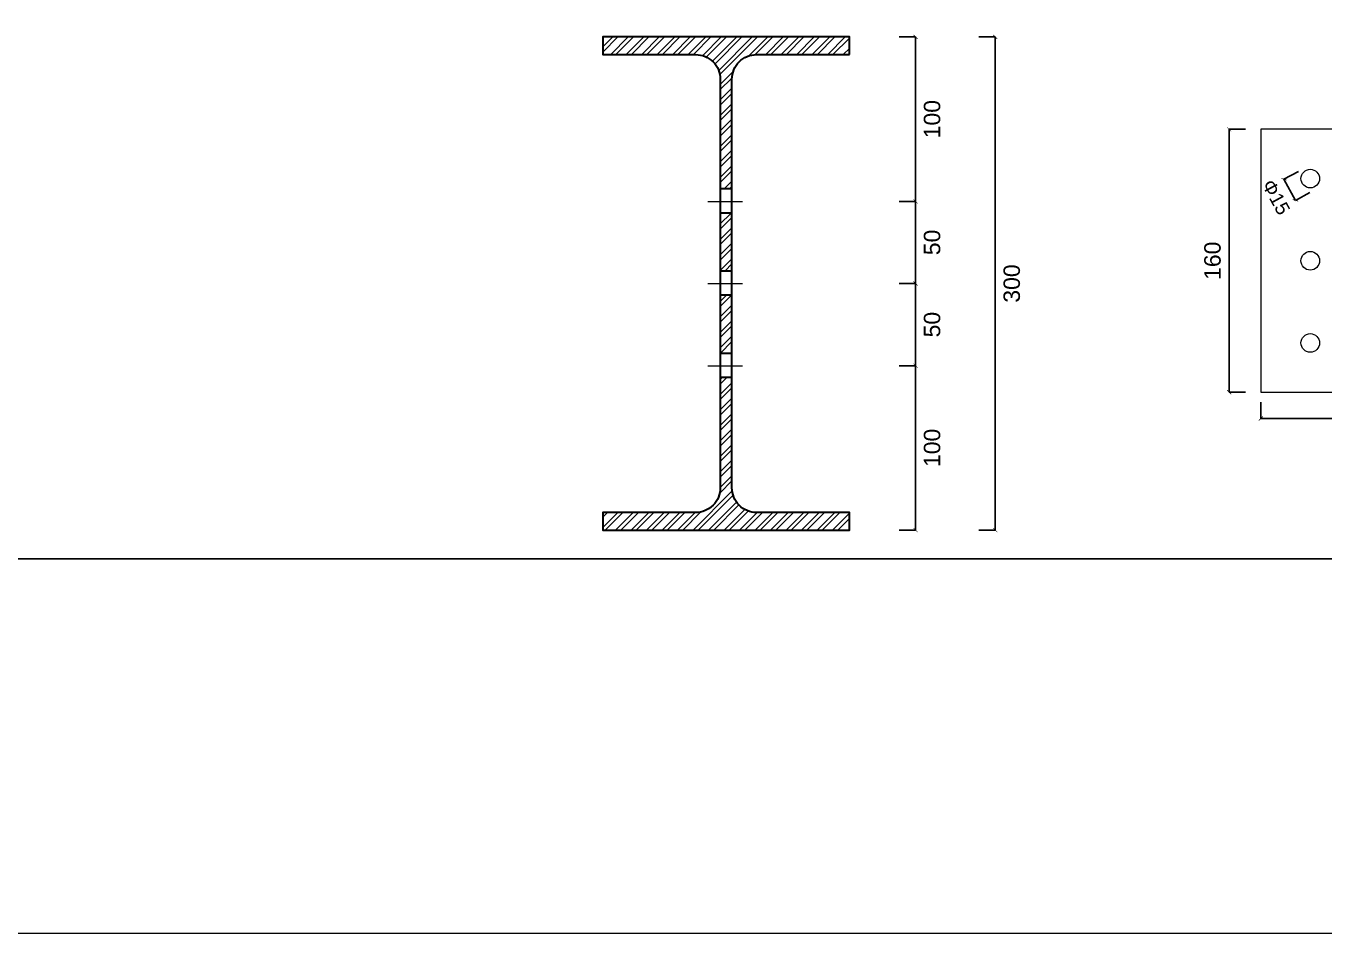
# Model space of a CAD drawing. Header units: millimetres. Extents: x 1415 to 3549, y 2194 to 4677.
# Drawn here: x 1782.641 to 1783.43, y 2311.981 to 2312.533 of the extents above; entities that cross this region are included whole.
import ezdxf

# ---------------------------------------------------------------- set-up
doc = ezdxf.new("R2010")
doc.units = ezdxf.units.MM
doc.linetypes.add('DASHDOT', pattern=[1, 0.5, -0.25, 0, -0.25])
doc.layers.get('0').update_dxf_attribs({"plot": 0})
for name, color, linetype, lineweight in [('giunti', 7, 'Continuous', 15), ('Layer3', 7, 'Continuous', 15), ('Layer4', 7, 'Continuous', 15), ('quote', 252, 'Continuous', 5), ('sezionato particolari', 7, 'Continuous', 30)]:
    doc.layers.add(name, color=color, linetype=linetype, lineweight=lineweight)
doc.layers.add('retini', color=7, linetype='DASHDOT', lineweight=9, true_color=0x636466)
doc.styles.get("Standard").update_dxf_attribs({"font": 'arial.ttf'})
doc.dimstyles.new('quote acciaio', dxfattribs={"dimtxt": 0.01, "dimasz": 0.0025, "dimexe": 0, "dimexo": 0, "dimgap": 0.005, "dimtad": 2, "dimdec": 0, "dimlfac": 1000, "dimzin": 0, "dimdsep": 46, "dimtxsty": 'Standard', "dimblk": 'ARCHTICK', "dimcen": 0, "dimclre": 252, "dimadec": 0, "dimazin": 0, "dimtfac": 1, "dimtdec": 0, "dimtofl": 0, "dimtmove": 0, "dimatfit": 3, "dimfxl": 0.01, "dimfxlon": 1, "dimtolj": 1, "dimtzin": 0, "dimarcsym": 0})

# ---------------------------------------------------------------- blocks, each defined once
blk = doc.blocks.new('_ArchTick')
at = {"color": 0, "linetype": 'ByBlock', "const_width": 0.15}
blk.add_lwpolyline([(-0.5, -0.5), (0.5, 0.5)], dxfattribs=at)
blk = doc.blocks.new('*D684')
at = {"layer": 'Defpoints', "color": 0, "transparency": 16777216}
for p in [(1783.14173, 2312.52667), (1783.14173, 2312.22667), (1783.23044, 2312.22667)]:
    blk.add_point(p, dxfattribs=at)
at = {"layer": 'quote', "color": 252, "lineweight": -2, "transparency": 16777216}
for p, q in [((1783.22044, 2312.52667), (1783.23044, 2312.52667)), ((1783.22044, 2312.22667), (1783.23044, 2312.22667))]:
    blk.add_line(p, q, dxfattribs=at)
at = {"layer": 'quote', "color": 0, "linetype": 'Continuous', "lineweight": -2, "transparency": 16777216}
blk.add_line((1783.23044, 2312.52667), (1783.23044, 2312.22667), dxfattribs=at)
at = {"layer": 'quote', "color": 0, "lineweight": -2, "transparency": 16777216, "xscale": 0.0025, "yscale": 0.0025, "zscale": 0.0025}
for p, rotation in [((1783.23044, 2312.52667), 90), ((1783.23044, 2312.22667), 270)]:
    blk.add_blockref('_ArchTick', p, dxfattribs=dict(at, rotation=rotation))
at = {"layer": 'quote', "color": 0, "transparency": 16777216, "insert": (1783.24055, 2312.37667), "char_height": 0.01, "attachment_point": 5, "rotation": 90}
blk.add_mtext('\\A1;300', dxfattribs=at)
blk = doc.blocks.new('*D685')
at = {"layer": 'Defpoints', "color": 0, "transparency": 16777216}
for p in [(1783.14673, 2312.52667), (1783.07663, 2312.42667), (1783.18197, 2312.42667)]:
    blk.add_point(p, dxfattribs=at)
at = {"layer": 'quote', "color": 252, "lineweight": -2, "transparency": 16777216}
for p, q in [((1783.17197, 2312.52667), (1783.18197, 2312.52667)), ((1783.17197, 2312.42667), (1783.18197, 2312.42667))]:
    blk.add_line(p, q, dxfattribs=at)
at = {"layer": 'quote', "color": 0, "linetype": 'Continuous', "lineweight": -2, "transparency": 16777216}
blk.add_line((1783.18197, 2312.52667), (1783.18197, 2312.42667), dxfattribs=at)
at = {"layer": 'quote', "color": 0, "lineweight": -2, "transparency": 16777216, "xscale": 0.0025, "yscale": 0.0025, "zscale": 0.0025}
for p, rotation in [((1783.18197, 2312.52667), 90), ((1783.18197, 2312.42667), 270)]:
    blk.add_blockref('_ArchTick', p, dxfattribs=dict(at, rotation=rotation))
at = {"layer": 'quote', "color": 0, "transparency": 16777216, "insert": (1783.19207, 2312.47667), "char_height": 0.01, "attachment_point": 5, "rotation": 90}
blk.add_mtext('\\A1;100', dxfattribs=at)
blk = doc.blocks.new('*D686')
at = {"layer": 'Defpoints', "color": 0, "transparency": 16777216}
for p in [(1783.07663, 2312.42667), (1783.07663, 2312.37667), (1783.18197, 2312.37667)]:
    blk.add_point(p, dxfattribs=at)
at = {"layer": 'quote', "color": 252, "lineweight": -2, "transparency": 16777216}
for p, q in [((1783.17197, 2312.42667), (1783.18197, 2312.42667)), ((1783.17197, 2312.37667), (1783.18197, 2312.37667))]:
    blk.add_line(p, q, dxfattribs=at)
at = {"layer": 'quote', "color": 0, "linetype": 'Continuous', "lineweight": -2, "transparency": 16777216}
blk.add_line((1783.18197, 2312.42667), (1783.18197, 2312.37667), dxfattribs=at)
at = {"layer": 'quote', "color": 0, "lineweight": -2, "transparency": 16777216, "xscale": 0.0025, "yscale": 0.0025, "zscale": 0.0025}
for p, rotation in [((1783.18197, 2312.42667), 90), ((1783.18197, 2312.37667), 270)]:
    blk.add_blockref('_ArchTick', p, dxfattribs=dict(at, rotation=rotation))
at = {"layer": 'quote', "color": 0, "transparency": 16777216, "insert": (1783.19207, 2312.40167), "char_height": 0.01, "attachment_point": 5, "rotation": 90}
blk.add_mtext('\\A1;50', dxfattribs=at)
blk = doc.blocks.new('*D687')
at = {"layer": 'Defpoints', "color": 0, "transparency": 16777216}
for p in [(1783.07663, 2312.37667), (1783.07663, 2312.32667), (1783.18197, 2312.32667)]:
    blk.add_point(p, dxfattribs=at)
at = {"layer": 'quote', "color": 252, "lineweight": -2, "transparency": 16777216}
for p, q in [((1783.17197, 2312.37667), (1783.18197, 2312.37667)), ((1783.17197, 2312.32667), (1783.18197, 2312.32667))]:
    blk.add_line(p, q, dxfattribs=at)
at = {"layer": 'quote', "color": 0, "linetype": 'Continuous', "lineweight": -2, "transparency": 16777216}
blk.add_line((1783.18197, 2312.37667), (1783.18197, 2312.32667), dxfattribs=at)
at = {"layer": 'quote', "color": 0, "lineweight": -2, "transparency": 16777216, "xscale": 0.0025, "yscale": 0.0025, "zscale": 0.0025}
for p, rotation in [((1783.18197, 2312.37667), 90), ((1783.18197, 2312.32667), 270)]:
    blk.add_blockref('_ArchTick', p, dxfattribs=dict(at, rotation=rotation))
at = {"layer": 'quote', "color": 0, "transparency": 16777216, "insert": (1783.19207, 2312.35167), "char_height": 0.01, "attachment_point": 5, "rotation": 90}
blk.add_mtext('\\A1;50', dxfattribs=at)
blk = doc.blocks.new('*D677')
at = {"layer": 'Defpoints', "color": 0, "transparency": 16777216}
for p in [(1783.07663, 2312.32667), (1783.14173, 2312.22667), (1783.18197, 2312.22667)]:
    blk.add_point(p, dxfattribs=at)
at = {"layer": 'quote', "color": 252, "lineweight": -2, "transparency": 16777216}
for p, q in [((1783.17197, 2312.32667), (1783.18197, 2312.32667)), ((1783.17197, 2312.22667), (1783.18197, 2312.22667))]:
    blk.add_line(p, q, dxfattribs=at)
at = {"layer": 'quote', "color": 0, "linetype": 'Continuous', "lineweight": -2, "transparency": 16777216}
blk.add_line((1783.18197, 2312.32667), (1783.18197, 2312.22667), dxfattribs=at)
at = {"layer": 'quote', "color": 0, "lineweight": -2, "transparency": 16777216, "xscale": 0.0025, "yscale": 0.0025, "zscale": 0.0025}
for p, rotation in [((1783.18197, 2312.32667), 90), ((1783.18197, 2312.22667), 270)]:
    blk.add_blockref('_ArchTick', p, dxfattribs=dict(at, rotation=rotation))
at = {"layer": 'quote', "color": 0, "transparency": 16777216, "insert": (1783.19207, 2312.27667), "char_height": 0.01, "attachment_point": 5, "rotation": 90}
blk.add_mtext('\\A1;100', dxfattribs=at)
blk = doc.blocks.new('*D695')
at = {"layer": 'Defpoints', "color": 0, "transparency": 16777216}
for p in [(1783.41859, 2312.44695), (1783.40607, 2312.44014), (1783.4256, 2312.43407)]:
    blk.add_point(p, dxfattribs=at)
at = {"layer": 'quote', "color": 252, "lineweight": -2, "transparency": 16777216}
for p, q in [((1783.41485, 2312.44492), (1783.40607, 2312.44014)), ((1783.42186, 2312.43204), (1783.41308, 2312.42726))]:
    blk.add_line(p, q, dxfattribs=at)
at = {"layer": 'quote', "color": 0, "linetype": 'Continuous', "lineweight": -2, "transparency": 16777216}
blk.add_line((1783.41308, 2312.42726), (1783.40607, 2312.44014), dxfattribs=at)
at = {"layer": 'quote', "color": 0, "lineweight": -2, "transparency": 16777216, "xscale": 0.0025, "yscale": 0.0025, "zscale": 0.0025}
for p, rotation in [((1783.40607, 2312.44014), 118.551505204819), ((1783.41308, 2312.42726), 298.551505204819)]:
    blk.add_blockref('_ArchTick', p, dxfattribs=dict(at, rotation=rotation))
at = {"layer": 'quote', "color": 0, "transparency": 16777216, "insert": (1783.40128, 2312.42919), "char_height": 0.01, "attachment_point": 5, "rotation": 298.55151}
blk.add_mtext('\\A1;{\\H0.83333x;Φ15}', dxfattribs=at)
blk = doc.blocks.new('*D700')
at = {"layer": 'Defpoints', "color": 0, "transparency": 16777216}
for p in [(1783.39203, 2312.31051), (1783.51209, 2312.31051), (1783.51209, 2312.29456)]:
    blk.add_point(p, dxfattribs=at)
at = {"layer": 'quote', "color": 252, "lineweight": -2, "transparency": 16777216}
for p, q in [((1783.39203, 2312.30456), (1783.39203, 2312.29456)), ((1783.51209, 2312.30456), (1783.51209, 2312.29456))]:
    blk.add_line(p, q, dxfattribs=at)
at = {"layer": 'quote', "color": 0, "linetype": 'Continuous', "lineweight": -2, "transparency": 16777216}
blk.add_line((1783.39203, 2312.29456), (1783.51209, 2312.29456), dxfattribs=at)
at = {"layer": 'quote', "color": 0, "lineweight": -2, "transparency": 16777216, "xscale": 0.0025, "yscale": 0.0025, "zscale": 0.0025, "rotation": 180}
blk.add_blockref('_ArchTick', (1783.39203, 2312.29456), dxfattribs=at)
at = {"layer": 'quote', "color": 0, "lineweight": -2, "transparency": 16777216, "xscale": 0.0025, "yscale": 0.0025, "zscale": 0.0025}
blk.add_blockref('_ArchTick', (1783.51209, 2312.29456), dxfattribs=at)
at = {"layer": 'quote', "color": 0, "transparency": 16777216, "insert": (1783.45206, 2312.28445), "char_height": 0.01, "attachment_point": 5}
blk.add_mtext('\\A1;120', dxfattribs=at)
blk = doc.blocks.new('*D701')
at = {"layer": 'Defpoints', "color": 0, "transparency": 16777216}
for p in [(1783.39203, 2312.47051), (1783.37276, 2312.31051), (1783.39203, 2312.31051)]:
    blk.add_point(p, dxfattribs=at)
at = {"layer": 'quote', "color": 252, "lineweight": -2, "transparency": 16777216}
for p, q in [((1783.38276, 2312.47051), (1783.37276, 2312.47051)), ((1783.38276, 2312.31051), (1783.37276, 2312.31051))]:
    blk.add_line(p, q, dxfattribs=at)
at = {"layer": 'quote', "color": 0, "linetype": 'Continuous', "lineweight": -2, "transparency": 16777216}
blk.add_line((1783.37276, 2312.47051), (1783.37276, 2312.31051), dxfattribs=at)
at = {"layer": 'quote', "color": 0, "lineweight": -2, "transparency": 16777216, "xscale": 0.0025, "yscale": 0.0025, "zscale": 0.0025}
for p, rotation in [((1783.37276, 2312.47051), 90), ((1783.37276, 2312.31051), 270)]:
    blk.add_blockref('_ArchTick', p, dxfattribs=dict(at, rotation=rotation))
at = {"layer": 'quote', "color": 0, "transparency": 16777216, "insert": (1783.36266, 2312.39051), "char_height": 0.01, "attachment_point": 5, "rotation": 90}
blk.add_mtext('\\A1;160', dxfattribs=at)

msp = doc.modelspace()

# ---------------------------------------------------------------- hatches: boundary and pattern name
at = {"layer": 'retini', "transparency": 33554687}
h = msp.add_hatch(dxfattribs=at)
h.set_pattern_fill('ANSI32', color=256, scale=0.0007)
h.set_pattern_definition([(45, (0, 0), (-0.004714634464, 0.004714634464), []), (45, (0.003143, 0), (-0.004714634464, 0.004714634464), [])])
edge = h.paths.add_edge_path()
edge.add_line((1783.04498, 2312.51597), (1782.99173, 2312.51597))
edge.add_line((1782.99173, 2312.51597), (1782.99173, 2312.52667))
edge.add_line((1782.99173, 2312.52667), (1783.06673, 2312.52667))
edge.add_line((1783.06673, 2312.52667), (1783.14173, 2312.52667))
edge.add_line((1783.14173, 2312.52667), (1783.14173, 2312.51597))
edge.add_line((1783.14173, 2312.51597), (1783.08848, 2312.51597))
edge.add_arc((1783.08587, 2312.50029), 0.0159, 440.55486, 551.30322)
edge.add_line((1783.07028, 2312.49717), (1783.07028, 2312.43419))
edge.add_line((1783.07028, 2312.43419), (1783.06318, 2312.43419))
edge.add_line((1783.06318, 2312.43419), (1783.06318, 2312.49717))
edge.add_arc((1783.04761, 2312.50031), 0.01588, 348.60668, 459.53524)
h.paths.add_polyline_path([(1783.07048, 2312.38419), (1783.06298, 2312.38419), (1783.06298, 2312.41953), (1783.07048, 2312.41953)])
h.paths.add_polyline_path([(1783.06298, 2312.36167), (1783.06298, 2312.36953), (1783.07048, 2312.36953), (1783.07048, 2312.36167), (1783.07048, 2312.33419), (1783.06298, 2312.33419)])
edge = h.paths.add_edge_path()
edge.add_line((1783.06298, 2312.31953), (1783.07048, 2312.31953))
edge.add_line((1783.07048, 2312.31953), (1783.07048, 2312.24993))
edge.add_arc((1783.08528, 2312.25237), 0.015, 189.36679, 270)
edge.add_line((1783.08528, 2312.23737), (1783.14173, 2312.23737))
edge.add_line((1783.14173, 2312.23737), (1783.14173, 2312.22667))
edge.add_line((1783.14173, 2312.22667), (1783.0669, 2312.22667))
edge.add_line((1783.0669, 2312.22667), (1782.99173, 2312.22667))
edge.add_line((1782.99173, 2312.22667), (1782.99173, 2312.23737))
edge.add_line((1782.99173, 2312.23737), (1783.04908, 2312.23737))
edge.add_arc((1783.04813, 2312.2524), 0.01506, 273.64504, 350.55076)
edge.add_line((1783.06298, 2312.24993), (1783.06298, 2312.31953))

# ---------------------------------------------------------------- linework, layer by layer
at = {"layer": 'giunti'}
msp.add_lwpolyline([(1783.39203, 2312.31051), (1783.51209, 2312.31051), (1783.51209, 2312.47051), (1783.39203, 2312.47051), (1783.39203, 2312.31051)], dxfattribs=at)
for centre in [(1783.42209, 2312.44051), (1783.42209, 2312.39051), (1783.42209, 2312.34051)]:
    msp.add_circle(centre, 0.00567, dxfattribs=at)
at = {"layer": 'Layer3'}
for points in [[(1781.91158, 2314.18968), (1784.95504, 2314.18968), (1784.95504, 2312.20923), (1781.91158, 2312.20923)], [(1781.91158, 2313.13968), (1784.95504, 2313.13968), (1784.95504, 2312.20923), (1781.91158, 2312.20923)]]:
    msp.add_lwpolyline(points, close=True, dxfattribs=at)
msp.add_lwpolyline([(1783.14173, 2312.22667), (1783.14173, 2312.23737), (1783.08528, 2312.23737, -0.414214), (1783.07028, 2312.25237), (1783.07028, 2312.50097), (1783.07028, 2312.50097, -0.415851), (1783.08528, 2312.51597), (1783.14173, 2312.51597), (1783.14173, 2312.52667), (1783.06673, 2312.52667), (1782.99173, 2312.52667), (1782.99173, 2312.51597), (1783.04818, 2312.51597, -0.416419), (1783.06319, 2312.50097), (1783.06319, 2312.50097), (1783.06318, 2312.25237, -0.414045), (1783.04818, 2312.23737), (1782.99173, 2312.23737), (1782.99173, 2312.22667), (1783.0669, 2312.22667)], format="xyb", close=True, dxfattribs=at)
msp.add_lwpolyline([(1781.91158, 2312.20923), (1784.88158, 2312.20923)], dxfattribs=at)
at = {"layer": 'Layer4'}
msp.add_lwpolyline([(1791.9107, 2314.41963), (1781.69514, 2314.41963), (1781.69514, 2311.98149), (1791.9107, 2311.98149)], close=True, dxfattribs=at)
for points in [[(1783.05554, 2312.42667), (1783.06608, 2312.42667), (1783.07663, 2312.42667)], [(1783.05554, 2312.37667), (1783.06608, 2312.37667), (1783.07663, 2312.37667)], [(1783.05554, 2312.32667), (1783.06608, 2312.32667), (1783.07663, 2312.32667)]]:
    msp.add_lwpolyline(points, dxfattribs=at)
at = {"layer": 'sezionato particolari'}
msp.add_lwpolyline([(1783.14173, 2312.51597), (1783.14173, 2312.52667), (1783.06673, 2312.52667), (1782.99173, 2312.52667), (1782.99173, 2312.51597), (1783.04818, 2312.51597, -0.414214), (1783.06318, 2312.50097), (1783.06318, 2312.37667), (1783.06318, 2312.25237, -0.414214), (1783.04818, 2312.23737), (1782.99173, 2312.23737), (1782.99173, 2312.22667), (1783.06673, 2312.22667), (1783.14173, 2312.22667), (1783.14173, 2312.23737), (1783.08528, 2312.23737, -0.414214), (1783.07028, 2312.25237), (1783.07028, 2312.37667), (1783.07028, 2312.50097, -0.414214), (1783.08528, 2312.51597)], format="xyb", close=True, dxfattribs=at)
for points in [[(1783.07048, 2312.43419), (1783.06298, 2312.43419)], [(1783.07048, 2312.41953), (1783.06298, 2312.41953)], [(1783.07048, 2312.38419), (1783.06298, 2312.38419)], [(1783.07048, 2312.36953), (1783.06298, 2312.36953)], [(1783.07048, 2312.33419), (1783.06298, 2312.33419)], [(1783.07048, 2312.31953), (1783.06298, 2312.31953)]]:
    msp.add_lwpolyline(points, dxfattribs=at)

# ---------------------------------------------------------------- dimensions: what is measured, and where the dimension line sits
at = {"layer": 'quote'}
for base, p1, p2, picture, middle in [((1783.18197, 2312.42667), (1783.14673, 2312.52667), (1783.07663, 2312.42667), '*D685', (1783.19207, 2312.47667)), ((1783.23044, 2312.22667), (1783.14173, 2312.52667), (1783.14173, 2312.22667), '*D684', (1783.24055, 2312.37667)), ((1783.37276, 2312.31051), (1783.39203, 2312.47051), (1783.39203, 2312.31051), '*D701', (1783.36266, 2312.39051)), ((1783.18197, 2312.37667), (1783.07663, 2312.42667), (1783.07663, 2312.37667), '*D686', (1783.19207, 2312.40167)), ((1783.18197, 2312.32667), (1783.07663, 2312.37667), (1783.07663, 2312.32667), '*D687', (1783.19207, 2312.35167)), ((1783.18197, 2312.22667), (1783.07663, 2312.32667), (1783.14173, 2312.22667), '*D677', (1783.19207, 2312.27667))]:
    dim = msp.add_linear_dim(base=base, p1=p1, p2=p2, angle=90, dimstyle='quote acciaio', dxfattribs=at)
    dim.commit()
    dim.dimension.update_dxf_attribs({"geometry": picture, "text_midpoint": middle})
dim = msp.add_linear_dim(base=(1783.40607, 2312.44014), p1=(1783.4256, 2312.43407), p2=(1783.41859, 2312.44695), angle=118.55151, text='{\\H0.83333x;Φ15}', dimstyle='quote acciaio', dxfattribs=at)
dim.commit()
dim.dimension.update_dxf_attribs({"geometry": '*D695', "text_midpoint": (1783.40957, 2312.4337), "dimtype": 160})
dim = msp.add_linear_dim(base=(1783.51209, 2312.29456), p1=(1783.39203, 2312.31051), p2=(1783.51209, 2312.31051), dimstyle='quote acciaio', dxfattribs=at)
dim.commit()
dim.dimension.update_dxf_attribs({"geometry": '*D700', "text_midpoint": (1783.45206, 2312.28445)})

doc.saveas('drawing.dxf')
